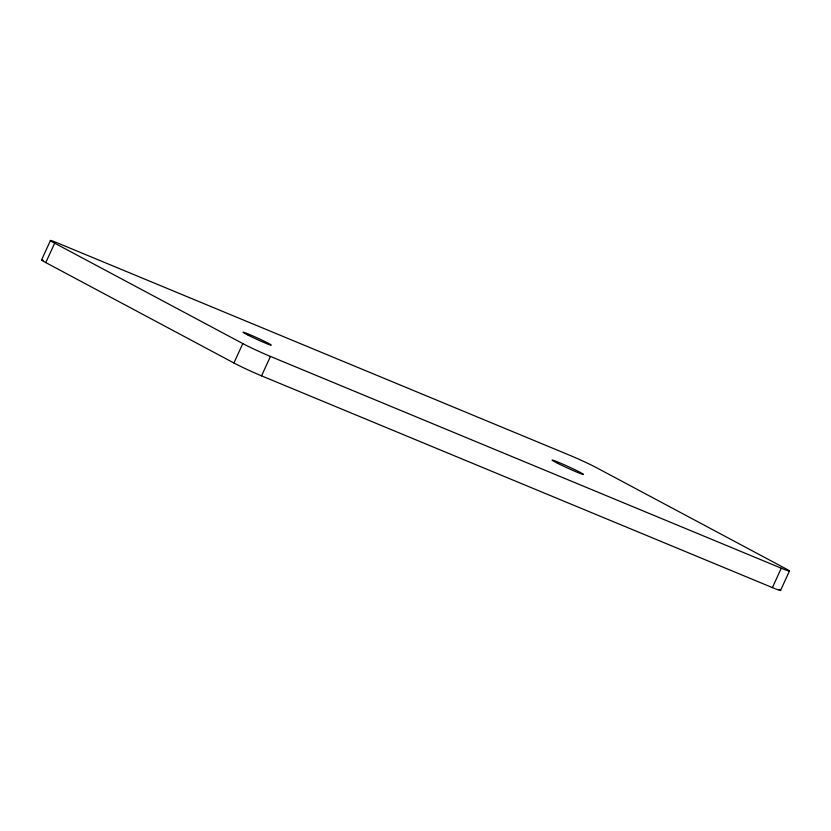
<?xml version="1.0" encoding="UTF-8"?>
<svg xmlns="http://www.w3.org/2000/svg" width="831" height="831" viewBox="0 0 831 831"><rect width="100%" height="100%" fill="white"/><g stroke="black" fill="none" stroke-linecap="round" stroke-linejoin="round"><path stroke-width="1.25" d="M41.55 259.968L50.442 240.554M779.135 589.356A21.346 1.008 24.6 0 1 772.404 587.61L261.547 375.851A21.409 1.008 24.6 0 1 233.916 362.991L45.778 262.586L54.669 243.182A20.806 0.976 24.6 0 1 58.814 243.493L569.671 455.253A21.211 0.997 24.6 0 1 597.302 468.113L785.44 568.518A21.346 1.008 24.6 0 1 781.296 568.196L270.439 356.437A21.409 1.008 24.6 0 1 242.797 343.577L54.669 243.182M233.916 362.991L242.797 343.577M261.547 375.851L270.439 356.437M772.404 587.61L781.296 568.196M780.558 590.446L789.45 571.032M45.778 262.586A20.806 0.976 24.6 0 1 43.243 260.3M248.292 335.267A15.592 0.738 24.6 0 0 271.145 345.187A15.592 0.738 24.6 0 0 251.938 335.547A15.592 0.738 24.6 0 0 248.292 335.267M558.006 463.49A17.264 0.81 24.6 0 0 583.31 474.48A17.264 0.81 24.6 0 0 562.036 463.802A17.264 0.81 24.6 0 0 558.006 463.49"/></g></svg>
